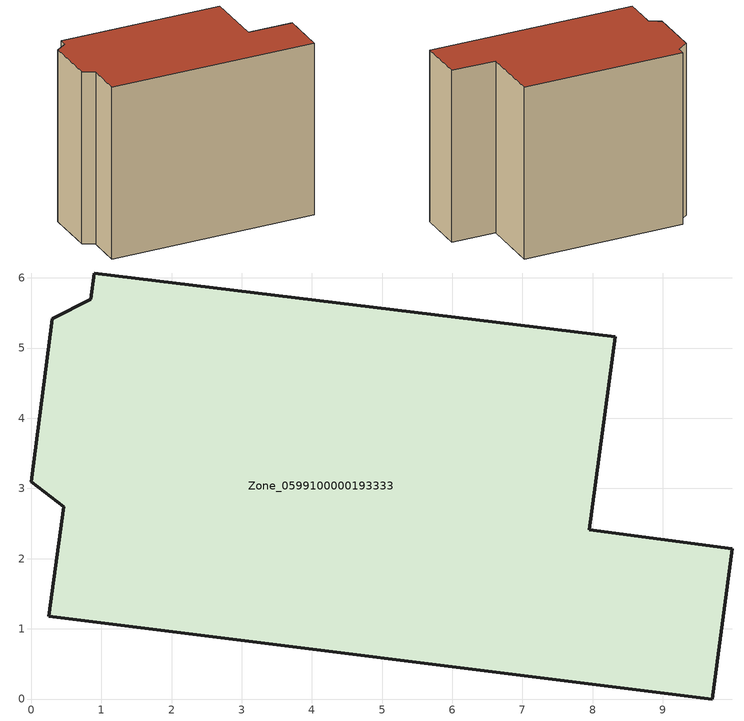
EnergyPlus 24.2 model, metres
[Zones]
Zone_0599100000193333
 floor ground (C_G): 7.95,2.41 9.99,2.14 9.7,0 0.25,1.18 0.46,2.74 0,3.1 0.3,5.42 0.85,5.7 0.9,6.07 8.32,5.16 z2.64
 wall outside (C_F): 0.85,5.7 0.3,5.42 0,3.1 0.46,2.74 0.25,1.18 9.7,0 9.99,2.14 7.95,2.41 8.32,5.16 0.9,6.07 0.85,5.7 z2.64:10.73
 roof outside (C_R): 8.32,5.16 0.9,6.07 0.85,5.7 0.3,5.42 0,3.1 0.46,2.74 0.25,1.18 9.7,0 9.99,2.14 7.95,2.41 z10.73
[BUILDING]
Pand.0599100000193333: North Axis=0; Terrain=City; Loads Convergence Tolerance Value=0.04; Temperature Convergence Tolerance Value=0.4; Solar Distribution=FullExterior; Maximum Number of Warmup Days=25; Minimum Number of Warmup Days=1
[Site:Location]
Rotterdam.The.Hague.AP_ZH_NLD Design_Conditions: Latitude=51.96; Longitude=4.45; Time Zone=1; Elevation=-4.5
[SITE:GROUNDTEMPERATURE:BUILDINGSURFACE]
18, 18, 18, 18, 18, 18, 18, 18, 18, 18, 18, 18
[MATERIAL] Thermal Absorptance=0.9; Solar Absorptance=0.7; Visible Absorptance=0.7
Name | Roughness | Thickness | Conductivity | Density | Specific Heat
G.TC.1946 | MediumSmooth | 0.15 | 1 | 540 | 1210
F.TC.1946 | Rough | 0.3 | 0.857143 | 1920 | 840
R.TC.1946 | MediumRough | 0.2 | 0.909091 | 1500 | 1000
[CONSTRUCTION]
C_G: G.TC.1946
C_F: F.TC.1946
C_R: R.TC.1946
[ZONE]
Zone_0599100000193333: Type=1; Multiplier=1; Ceiling Height=Autocalculate; Volume=Autocalculate; Floor Area=autocalculate; Part of Total Floor Area=Yes
[ZONEINFILTRATION:DESIGNFLOWRATE]
Infil_Zone_0599100000193333: Zone or ZoneList or Space or SpaceList=Zone_0599100000193333; Schedule=AlwaysOn; Design Flow Rate Calculation Method=Flow/Area; Flow Rate per Floor Area=0.003; Constant Term Coefficient=1; Temperature Term Coefficient=0; Velocity Term Coefficient=0; Velocity Squared Term Coefficient=0
[HVACTEMPLATE:ZONE:IDEALLOADSAIRSYSTEM]
Zone_0599100000193333: Maximum Heating Supply Air Temperature=50; Minimum Cooling Supply Air Temperature=13; Maximum Heating Supply Air Humidity Ratio=0.0156; Minimum Cooling Supply Air Humidity Ratio=0.0077; Heating Limit=NoLimit; Cooling Limit=NoLimit; Dehumidification Control Type=ConstantSensibleHeatRatio; Cooling Sensible Heat Ratio=0.7; Dehumidification Setpoint=60; Humidification Control Type=None; Humidification Setpoint=30; Outdoor Air Method=None; Outdoor Air Flow Rate per Person=0.00944; Outdoor Air Flow Rate per Zone Floor Area=0; Outdoor Air Flow Rate per Zone=0; Demand Controlled Ventilation Type=None; Outdoor Air Economizer Type=NoEconomizer; Heat Recovery Type=None; Sensible Heat Recovery Effectiveness=0.7; Latent Heat Recovery Effectiveness=0.65
[ZONECONTROL:THERMOSTAT]
ThermostatControl_Zone_0599100000193333: Zone or ZoneList=Zone_0599100000193333; Control Type Schedule=DualSetpointControlType; Control 1=Thermostat_Zone_0599100000193333; Temperature Difference Between Cutout And Setpoint=0
[THERMOSTATSETPOINT:DUALSETPOINT]
Thermostat_Zone_0599100000193333: Heating Setpoint Temperature Schedule=HeatingSetpoint_Zone_0599100000193333; Cooling Setpoint Temperature Schedule=CoolingSetpoint_Zone_0599100000193333
[SCHEDULE:COMPACT]
HeatingSetpoint_Zone_0599100000193333: Through: 12/31, For: AllDays, Until: 24:00, 21
CoolingSetpoint_Zone_0599100000193333: Through: 12/31, For: AllDays, Until: 24:00, 24
DualSetpointControlType: Through: 12/31, For: AllDays, Until: 24:00, 4
AlwaysOn: Through: 12/31, For: AllDays, Until: 24:00, 1
